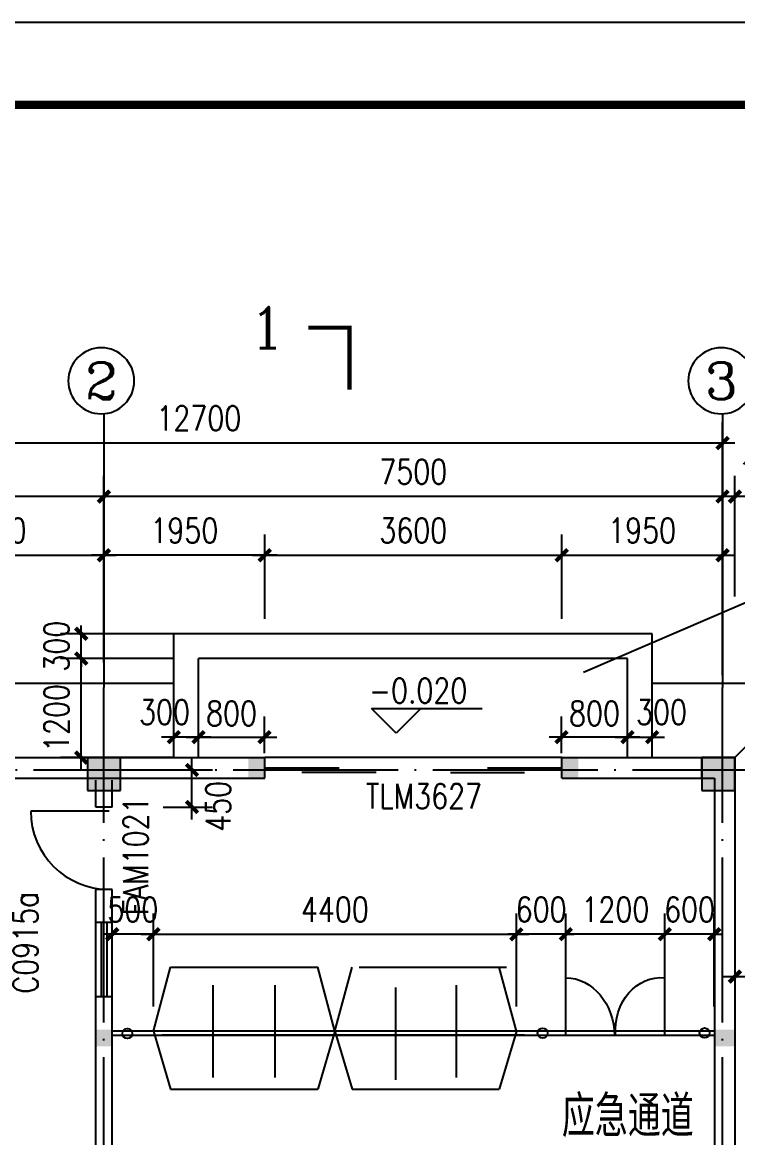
# Model space of a CAD drawing. Extents: x 575917 to 733065, y -270021 to -228021.
# Drawn here: x 679758 to 688432, y -241541 to -228021 of the extents above; entities that cross this region are included whole.
import ezdxf
from ezdxf.enums import TextEntityAlignment as Align

# ---------------------------------------------------------------- set-up
doc = ezdxf.new("R2010")
doc.units = 0
doc.header["$LTSCALE"] = 1000
doc.header["$MEASUREMENT"] = 0
doc.linetypes.add('DOTE', pattern=[2.42, 2, -0.2, 0.02, -0.2])
doc.layers.get('0').update_dxf_attribs({"linetype": 'CONTINUOUS'})
doc.layers.get('DEFPOINTS').update_dxf_attribs({"linetype": 'CONTINUOUS'})
for name, color, linetype in [('APRO', 2, 'CONTINUOUS'), ('AXIS', 3, 'CONTINUOUS'), ('AXIS_TEXT', 3, 'CONTINUOUS'), ('COLUMN', 7, 'CONTINUOUS'), ('DIM', 3, 'CONTINUOUS'), ('DOTE', 1, 'DOTE'), ('LEVL', 3, 'CONTINUOUS'), ('LVTRY', 6, 'CONTINUOUS'), ('PUB_DIM', 3, 'CONTINUOUS'), ('PUB_SYMB', 3, 'CONTINUOUS'), ('PUB_SYMB_TEXT', 7, 'CONTINUOUS'), ('PUB_TEXT', 7, 'CONTINUOUS'), ('PUB_TITLE', 4, 'CONTINUOUS'), ('SOLID_HATCH', 251, 'CONTINUOUS'), ('WALL', 151, 'CONTINUOUS'), ('WINDOW', 2, 'CONTINUOUS'), ('WINDOW_TEXT', 7, 'CONTINUOUS'), ('填充', 7, 'CONTINUOUS'), ('填充层', 8, 'CONTINUOUS')]:
    doc.layers.add(name, color=color, linetype=linetype)
doc.styles.add('-HZTXTSIMPLEX', font='SIMPLEX.shx', dxfattribs={"bigfont": 'HZTXT.shx'})
doc.styles.add('_SIMPLEX', font='SIMPLEX.shx', dxfattribs={"width": 0.8})
doc.styles.add('COMP', font='COMPLEX.shx', dxfattribs={"bigfont": 'hztxt'})
doc.styles.add('COMPLEX', font='COMPLEX.shx')
doc.styles.add('dim_font', font='SIMPLEX.shx', dxfattribs={"width": 0.8})
doc.styles.add('SIMPLEX', font='SIMPLEX.SHX')
doc.dimstyles.new('DIMN', dxfattribs={"dimtxt": 300, "dimasz": 100, "dimexe": 250, "dimexo": 300, "dimgap": 0, "dimtad": 0, "dimdec": 0, "dimzin": 0, "dimdsep": 46, "dimtxsty": 'dim_font', "dimblk": 'ARCHTICK', "dimcen": 0.09, "dimdle": 150, "dimclrt": 7, "dimazin": 0, "dimtfac": 1, "dimtdec": 0, "dimtix": 1, "dimtmove": 2, "dimatfit": 3, "dimldrblk": 'ARCHTICK', "dimfxl": 1, "dimtvp": 1, "dimtolj": 1, "dimtzin": 0, "dimarcsym": 0})

# ---------------------------------------------------------------- blocks, each defined once
blk = doc.blocks.new('A$C1DCF1A03')
at = {"layer": 'WINDOW'}
for p, q in [((900, 0), (0, 0)), ((450, 59), (1350, 59)), ((2250, 56), (3150, 56)), ((3600, 0), (2700, 0))]:
    blk.add_line(p, q, dxfattribs=at)
blk = doc.blocks.new('_FZH')
for p, q in [((-0.5, 0.5), (-0.5, -0.5)), ((0.5, 0.5), (-0.5, 0.5)), ((0.5, -0.5), (0.5, 0.5)), ((-0.5, -0.5), (0.5, -0.5))]:
    blk.add_line(p, q)
at = {"layer": 'SOLID_HATCH'}
blk.add_solid([(0.5, 0.5), (0.5, -0.5), (-0.5, 0.5), (-0.5, -0.5)], dxfattribs=at)
blk = doc.blocks.new('_archtick')
at = {"const_width": 0.5}
blk.add_lwpolyline([(-0.7, -0.7), (0.7, 0.7)], dxfattribs=at)
blk = doc.blocks.new('*D1523')
at = {"layer": 'AXIS', "color": 0, "lineweight": -2, "transparency": 16777216}
for p, q in [((680748, -235783), (680748, -233519)), ((688248, -235783), (688248, -233519)), ((688398, -233769), (680598, -233769))]:
    blk.add_line(p, q, dxfattribs=at)
at = {"layer": 'DEFPOINTS', "color": 0, "transparency": 16777216}
for p in [(680748, -233769), (680748, -236083), (688248, -236083)]:
    blk.add_point(p, dxfattribs=at)
at = {"layer": 'AXIS', "color": 0, "lineweight": -2, "transparency": 16777216, "xscale": 100, "yscale": 100, "zscale": 100, "rotation": 180}
blk.add_blockref('_archtick', (680748, -233769), dxfattribs=at)
at = {"layer": 'AXIS', "color": 0, "lineweight": -2, "transparency": 16777216, "xscale": 100, "yscale": 100, "zscale": 100}
blk.add_blockref('_archtick', (688248, -233769), dxfattribs=at)
at = {"layer": 'AXIS', "color": 7, "transparency": 16777216, "insert": (684498, -233469), "char_height": 300, "attachment_point": 5, "style": 'dim_font'}
blk.add_mtext('\\A1;7500', dxfattribs=at)
blk = doc.blocks.new('*D1524')
at = {"layer": 'AXIS', "color": 0, "lineweight": -2, "transparency": 16777216}
for p, q in [((675548, -235935), (675548, -232871)), ((688248, -235935), (688248, -232871)), ((688398, -233121), (675398, -233121))]:
    blk.add_line(p, q, dxfattribs=at)
at = {"layer": 'DEFPOINTS', "color": 0, "transparency": 16777216}
for p in [(675548, -233121), (675548, -236235), (688248, -236235)]:
    blk.add_point(p, dxfattribs=at)
at = {"layer": 'AXIS', "color": 0, "lineweight": -2, "transparency": 16777216, "xscale": 100, "yscale": 100, "zscale": 100, "rotation": 180}
blk.add_blockref('_archtick', (675548, -233121), dxfattribs=at)
at = {"layer": 'AXIS', "color": 0, "lineweight": -2, "transparency": 16777216, "xscale": 100, "yscale": 100, "zscale": 100}
blk.add_blockref('_archtick', (688248, -233121), dxfattribs=at)
at = {"layer": 'AXIS', "color": 7, "transparency": 16777216, "insert": (681898, -232821), "char_height": 300, "attachment_point": 5, "style": 'dim_font'}
blk.add_mtext('\\A1;12700', dxfattribs=at)
blk = doc.blocks.new('*D1525')
at = {"layer": 'AXIS', "color": 0, "lineweight": -2, "transparency": 16777216}
for p, q in [((675548, -235783), (675548, -233519)), ((680748, -235783), (680748, -233519)), ((680898, -233769), (675398, -233769))]:
    blk.add_line(p, q, dxfattribs=at)
at = {"layer": 'DEFPOINTS', "color": 0, "transparency": 16777216}
for p in [(675548, -233769), (675548, -236083), (680748, -236083)]:
    blk.add_point(p, dxfattribs=at)
at = {"layer": 'AXIS', "color": 0, "lineweight": -2, "transparency": 16777216, "xscale": 100, "yscale": 100, "zscale": 100, "rotation": 180}
blk.add_blockref('_archtick', (675548, -233769), dxfattribs=at)
at = {"layer": 'AXIS', "color": 0, "lineweight": -2, "transparency": 16777216, "xscale": 100, "yscale": 100, "zscale": 100}
blk.add_blockref('_archtick', (680748, -233769), dxfattribs=at)
at = {"layer": 'AXIS', "color": 7, "transparency": 16777216, "insert": (678148, -233469), "char_height": 300, "attachment_point": 5, "style": 'dim_font'}
blk.add_mtext('\\A1;5200', dxfattribs=at)
blk = doc.blocks.new('_section')
at = {"const_width": 0.1}
blk.add_lwpolyline([(1, 0), (0, 0), (0, 1.5)], dxfattribs=at)
at = {"layer": 'PUB_SYMB_TEXT', "style": 'COMP'}
blk.add_attdef('A', text='', height=1, dxfattribs=at).set_placement((2, 0), align=Align.MIDDLE)
blk = doc.blocks.new('*D1529')
at = {"layer": 'AXIS', "color": 0, "lineweight": -2, "transparency": 16777216}
for p, q in [((688248, -234958), (688248, -233519)), ((688398, -234983), (688398, -233519)), ((688548, -233769), (688098, -233769))]:
    blk.add_line(p, q, dxfattribs=at)
at = {"layer": 'DEFPOINTS', "color": 0, "transparency": 16777216}
for p in [(688248, -233769), (688248, -235258), (688398, -235283)]:
    blk.add_point(p, dxfattribs=at)
at = {"layer": 'AXIS', "color": 0, "lineweight": -2, "transparency": 16777216, "xscale": 100, "yscale": 100, "zscale": 100, "rotation": 180}
blk.add_blockref('_archtick', (688248, -233769), dxfattribs=at)
at = {"layer": 'AXIS', "color": 0, "lineweight": -2, "transparency": 16777216, "xscale": 100, "yscale": 100, "zscale": 100}
blk.add_blockref('_archtick', (688398, -233769), dxfattribs=at)
at = {"layer": 'AXIS', "color": 7, "transparency": 16777216, "insert": (688747, -233469), "char_height": 300, "attachment_point": 5, "style": 'dim_font'}
blk.add_mtext('\\A1;150', dxfattribs=at)
blk = doc.blocks.new('_axiso')
blk.add_circle((0, 0), 0.5)
at = {"layer": 'AXIS_TEXT', "style": 'COMPLEX', "width": 1.041667}
blk.add_attdef('A', text='', height=0.56, dxfattribs=at).set_placement((-0.25, -0.28), (0.25, -0.28), align=Align.FIT)
blk = doc.blocks.new('_wblk')
for p, q in [((-0.5, 0.5), (0.5, 0.5)), ((0.5, 0.167), (-0.5, 0.167)), ((0.5, -0.167), (-0.5, -0.167)), ((-0.5, -0.5), (0.5, -0.5))]:
    blk.add_line(p, q)
at = {"layer": 'WINDOW_TEXT', "style": 'SIMPLEX', "flags": 9}
blk.add_attdef('A', text='', height=1, dxfattribs=at).set_placement((0, 1.5), align=Align.MIDDLE)
blk = doc.blocks.new('*D1536')
at = {"layer": 'DEFPOINTS', "color": 0, "transparency": 16777216}
for p in [(681165, -237084), (681815, -237084), (681165, -237533)]:
    blk.add_point(p, dxfattribs=at)
at = {"layer": 'PUB_DIM', "color": 0, "lineweight": -2, "transparency": 16777216}
for p, q in [((681815, -237683), (681815, -236934)), ((681465, -237084), (682065, -237084)), ((681465, -237533), (682065, -237533))]:
    blk.add_line(p, q, dxfattribs=at)
at = {"layer": 'PUB_DIM', "color": 0, "lineweight": -2, "transparency": 16777216, "xscale": 100, "yscale": 100, "zscale": 100}
for p, rotation in [((681815, -237084), 90), ((681815, -237533), 270)]:
    blk.add_blockref('_archtick', p, dxfattribs=dict(at, rotation=rotation))
at = {"layer": 'PUB_DIM', "color": 7, "transparency": 16777216, "insert": (682134, -237525), "char_height": 300, "attachment_point": 5, "rotation": 90, "style": 'dim_font'}
blk.add_mtext('\\A1;450', dxfattribs=at)
blk = doc.blocks.new('*D1540')
at = {"layer": 'DEFPOINTS', "color": 0, "transparency": 16777216}
for p in [(680748, -234481), (678048, -235550), (680748, -235550)]:
    blk.add_point(p, dxfattribs=at)
at = {"layer": 'PUB_DIM', "color": 0, "lineweight": -2, "transparency": 16777216}
for p, q in [((678048, -235250), (678048, -234231)), ((680748, -235250), (680748, -234231)), ((677898, -234481), (680898, -234481))]:
    blk.add_line(p, q, dxfattribs=at)
at = {"layer": 'PUB_DIM', "color": 0, "lineweight": -2, "transparency": 16777216, "xscale": 100, "yscale": 100, "zscale": 100, "rotation": 180}
blk.add_blockref('_archtick', (678048, -234481), dxfattribs=at)
at = {"layer": 'PUB_DIM', "color": 0, "lineweight": -2, "transparency": 16777216, "xscale": 100, "yscale": 100, "zscale": 100}
blk.add_blockref('_archtick', (680748, -234481), dxfattribs=at)
at = {"layer": 'PUB_DIM', "color": 7, "transparency": 16777216, "insert": (679398, -234181), "char_height": 300, "attachment_point": 5, "style": 'dim_font'}
blk.add_mtext('\\A1;2700', dxfattribs=at)
blk = doc.blocks.new('*D1541')
at = {"layer": 'DEFPOINTS', "color": 0, "transparency": 16777216}
for p in [(680748, -234481), (680748, -235550), (682698, -235550)]:
    blk.add_point(p, dxfattribs=at)
at = {"layer": 'PUB_DIM', "color": 0, "lineweight": -2, "transparency": 16777216}
for p, q in [((680748, -235250), (680748, -234231)), ((682698, -235250), (682698, -234231)), ((682848, -234481), (680598, -234481))]:
    blk.add_line(p, q, dxfattribs=at)
at = {"layer": 'PUB_DIM', "color": 0, "lineweight": -2, "transparency": 16777216, "xscale": 100, "yscale": 100, "zscale": 100, "rotation": 180}
blk.add_blockref('_archtick', (680748, -234481), dxfattribs=at)
at = {"layer": 'PUB_DIM', "color": 0, "lineweight": -2, "transparency": 16777216, "xscale": 100, "yscale": 100, "zscale": 100}
blk.add_blockref('_archtick', (682698, -234481), dxfattribs=at)
at = {"layer": 'PUB_DIM', "color": 7, "transparency": 16777216, "insert": (681723, -234181), "char_height": 300, "attachment_point": 5, "style": 'dim_font'}
blk.add_mtext('\\A1;1950', dxfattribs=at)
blk = doc.blocks.new('*D1542')
at = {"layer": 'DEFPOINTS', "color": 0, "transparency": 16777216}
for p in [(686298, -234481), (682698, -235550), (686298, -235550)]:
    blk.add_point(p, dxfattribs=at)
at = {"layer": 'PUB_DIM', "color": 0, "lineweight": -2, "transparency": 16777216}
for p, q in [((682698, -235250), (682698, -234231)), ((686298, -235250), (686298, -234231)), ((682548, -234481), (686448, -234481))]:
    blk.add_line(p, q, dxfattribs=at)
at = {"layer": 'PUB_DIM', "color": 0, "lineweight": -2, "transparency": 16777216, "xscale": 100, "yscale": 100, "zscale": 100, "rotation": 180}
blk.add_blockref('_archtick', (682698, -234481), dxfattribs=at)
at = {"layer": 'PUB_DIM', "color": 0, "lineweight": -2, "transparency": 16777216, "xscale": 100, "yscale": 100, "zscale": 100}
blk.add_blockref('_archtick', (686298, -234481), dxfattribs=at)
at = {"layer": 'PUB_DIM', "color": 7, "transparency": 16777216, "insert": (684498, -234181), "char_height": 300, "attachment_point": 5, "style": 'dim_font'}
blk.add_mtext('\\A1;3600', dxfattribs=at)
blk = doc.blocks.new('*D1543')
at = {"layer": 'DEFPOINTS', "color": 0, "transparency": 16777216}
for p in [(688248, -234481), (686298, -235550), (688248, -235550)]:
    blk.add_point(p, dxfattribs=at)
at = {"layer": 'PUB_DIM', "color": 0, "lineweight": -2, "transparency": 16777216}
for p, q in [((686298, -235250), (686298, -234231)), ((688248, -235250), (688248, -234231)), ((686148, -234481), (688398, -234481))]:
    blk.add_line(p, q, dxfattribs=at)
at = {"layer": 'PUB_DIM', "color": 0, "lineweight": -2, "transparency": 16777216, "xscale": 100, "yscale": 100, "zscale": 100, "rotation": 180}
blk.add_blockref('_archtick', (686298, -234481), dxfattribs=at)
at = {"layer": 'PUB_DIM', "color": 0, "lineweight": -2, "transparency": 16777216, "xscale": 100, "yscale": 100, "zscale": 100}
blk.add_blockref('_archtick', (688248, -234481), dxfattribs=at)
at = {"layer": 'PUB_DIM', "color": 7, "transparency": 16777216, "insert": (687273, -234181), "char_height": 300, "attachment_point": 5, "style": 'dim_font'}
blk.add_mtext('\\A1;1950', dxfattribs=at)
blk = doc.blocks.new('*D1550')
at = {"layer": 'DEFPOINTS', "color": 0, "transparency": 16777216}
for p in [(686295, -236686), (686295, -237180), (687095, -237180)]:
    blk.add_point(p, dxfattribs=at)
at = {"layer": 'PUB_DIM', "color": 0, "lineweight": -2, "transparency": 16777216}
for p, q in [((686295, -236880), (686295, -236436)), ((687095, -236880), (687095, -236436)), ((687245, -236686), (686145, -236686))]:
    blk.add_line(p, q, dxfattribs=at)
at = {"layer": 'PUB_DIM', "color": 0, "lineweight": -2, "transparency": 16777216, "xscale": 100, "yscale": 100, "zscale": 100, "rotation": 180}
blk.add_blockref('_archtick', (686295, -236686), dxfattribs=at)
at = {"layer": 'PUB_DIM', "color": 0, "lineweight": -2, "transparency": 16777216, "xscale": 100, "yscale": 100, "zscale": 100}
blk.add_blockref('_archtick', (687095, -236686), dxfattribs=at)
at = {"layer": 'PUB_DIM', "color": 7, "transparency": 16777216, "insert": (686695, -236398), "char_height": 300, "attachment_point": 5, "style": 'dim_font'}
blk.add_mtext('\\A1;800', dxfattribs=at)
blk = doc.blocks.new('*D1551')
at = {"layer": 'DEFPOINTS', "color": 0, "transparency": 16777216}
for p in [(687395, -236686), (687095, -237180), (687395, -237180)]:
    blk.add_point(p, dxfattribs=at)
at = {"layer": 'PUB_DIM', "color": 0, "lineweight": -2, "transparency": 16777216}
for p, q in [((687095, -236880), (687095, -236436)), ((687395, -236880), (687395, -236436)), ((686945, -236686), (687545, -236686))]:
    blk.add_line(p, q, dxfattribs=at)
at = {"layer": 'PUB_DIM', "color": 0, "lineweight": -2, "transparency": 16777216, "xscale": 100, "yscale": 100, "zscale": 100, "rotation": 180}
blk.add_blockref('_archtick', (687095, -236686), dxfattribs=at)
at = {"layer": 'PUB_DIM', "color": 0, "lineweight": -2, "transparency": 16777216, "xscale": 100, "yscale": 100, "zscale": 100}
blk.add_blockref('_archtick', (687395, -236686), dxfattribs=at)
at = {"layer": 'PUB_DIM', "color": 7, "transparency": 16777216, "insert": (687508, -236383), "char_height": 300, "attachment_point": 5, "style": 'dim_font'}
blk.add_mtext('\\A1;300', dxfattribs=at)
blk = doc.blocks.new('*D1552')
at = {"layer": 'DEFPOINTS', "color": 0, "transparency": 16777216}
for p in [(682695, -236686), (681895, -237180), (682695, -237180)]:
    blk.add_point(p, dxfattribs=at)
at = {"layer": 'PUB_DIM', "color": 0, "lineweight": -2, "transparency": 16777216}
for p, q in [((681895, -236880), (681895, -236436)), ((682695, -236880), (682695, -236436)), ((681745, -236686), (682845, -236686))]:
    blk.add_line(p, q, dxfattribs=at)
at = {"layer": 'PUB_DIM', "color": 0, "lineweight": -2, "transparency": 16777216, "xscale": 100, "yscale": 100, "zscale": 100, "rotation": 180}
blk.add_blockref('_archtick', (681895, -236686), dxfattribs=at)
at = {"layer": 'PUB_DIM', "color": 0, "lineweight": -2, "transparency": 16777216, "xscale": 100, "yscale": 100, "zscale": 100}
blk.add_blockref('_archtick', (682695, -236686), dxfattribs=at)
at = {"layer": 'PUB_DIM', "color": 7, "transparency": 16777216, "insert": (682295, -236398), "char_height": 300, "attachment_point": 5, "style": 'dim_font'}
blk.add_mtext('\\A1;800', dxfattribs=at)
blk = doc.blocks.new('*D1553')
at = {"layer": 'DEFPOINTS', "color": 0, "transparency": 16777216}
for p in [(681595, -236686), (681595, -237180), (681895, -237180)]:
    blk.add_point(p, dxfattribs=at)
at = {"layer": 'PUB_DIM', "color": 0, "lineweight": -2, "transparency": 16777216}
for p, q in [((681595, -236880), (681595, -236436)), ((681895, -236880), (681895, -236436)), ((682045, -236686), (681445, -236686))]:
    blk.add_line(p, q, dxfattribs=at)
at = {"layer": 'PUB_DIM', "color": 0, "lineweight": -2, "transparency": 16777216, "xscale": 100, "yscale": 100, "zscale": 100, "rotation": 180}
blk.add_blockref('_archtick', (681595, -236686), dxfattribs=at)
at = {"layer": 'PUB_DIM', "color": 0, "lineweight": -2, "transparency": 16777216, "xscale": 100, "yscale": 100, "zscale": 100}
blk.add_blockref('_archtick', (681895, -236686), dxfattribs=at)
at = {"layer": 'PUB_DIM', "color": 7, "transparency": 16777216, "insert": (681483, -236383), "char_height": 300, "attachment_point": 5, "style": 'dim_font'}
blk.add_mtext('\\A1;300', dxfattribs=at)
blk = doc.blocks.new('*D1591')
at = {"layer": 'DEFPOINTS', "color": 0, "transparency": 16777216}
for p in [(688398, -238930), (689298, -238930), (689298, -239589)]:
    blk.add_point(p, dxfattribs=at)
at = {"layer": 'PUB_DIM', "color": 0, "lineweight": -2, "transparency": 16777216}
for p, q in [((688398, -239230), (688398, -239839)), ((689298, -239230), (689298, -239839)), ((688248, -239589), (689448, -239589))]:
    blk.add_line(p, q, dxfattribs=at)
at = {"layer": 'PUB_DIM', "color": 0, "lineweight": -2, "transparency": 16777216, "xscale": 100, "yscale": 100, "zscale": 100, "rotation": 180}
blk.add_blockref('_archtick', (688398, -239589), dxfattribs=at)
at = {"layer": 'PUB_DIM', "color": 0, "lineweight": -2, "transparency": 16777216, "xscale": 100, "yscale": 100, "zscale": 100}
blk.add_blockref('_archtick', (689298, -239589), dxfattribs=at)
at = {"layer": 'PUB_DIM', "color": 7, "transparency": 16777216, "insert": (688848, -239289), "char_height": 300, "attachment_point": 5, "style": 'dim_font'}
blk.add_mtext('\\A1;900', dxfattribs=at)
blk = doc.blocks.new('*D1592')
at = {"layer": 'DEFPOINTS', "color": 0, "transparency": 16777216}
for p in [(680473, -235733), (681895, -235733), (681895, -236933)]:
    blk.add_point(p, dxfattribs=at)
at = {"layer": 'PUB_DIM', "color": 0, "lineweight": -2, "transparency": 16777216}
for p, q in [((680473, -237083), (680473, -235583)), ((681595, -235733), (680223, -235733)), ((681595, -236933), (680223, -236933))]:
    blk.add_line(p, q, dxfattribs=at)
at = {"layer": 'PUB_DIM', "color": 0, "lineweight": -2, "transparency": 16777216, "xscale": 100, "yscale": 100, "zscale": 100}
for p, rotation in [((680473, -235733), 90), ((680473, -236933), 270)]:
    blk.add_blockref('_archtick', p, dxfattribs=dict(at, rotation=rotation))
at = {"layer": 'PUB_DIM', "color": 7, "transparency": 16777216, "insert": (680173, -236454), "char_height": 300, "attachment_point": 5, "rotation": 90, "style": 'dim_font'}
blk.add_mtext('\\A1;1200', dxfattribs=at)
blk = doc.blocks.new('*D1593')
at = {"layer": 'DEFPOINTS', "color": 0, "transparency": 16777216}
for p in [(680473, -235433), (681895, -235433), (681895, -235733)]:
    blk.add_point(p, dxfattribs=at)
at = {"layer": 'PUB_DIM', "color": 0, "lineweight": -2, "transparency": 16777216}
for p, q in [((680473, -235433), (680473, -235333)), ((681595, -235433), (680223, -235433)), ((680473, -235733), (680473, -235433)), ((681595, -235733), (680223, -235733)), ((680473, -235733), (680473, -235833))]:
    blk.add_line(p, q, dxfattribs=at)
at = {"layer": 'PUB_DIM', "color": 0, "lineweight": -2, "transparency": 16777216, "xscale": 100, "yscale": 100, "zscale": 100}
for p, rotation in [((680473, -235433), 270), ((680473, -235733), 90)]:
    blk.add_blockref('_archtick', p, dxfattribs=dict(at, rotation=rotation))
at = {"layer": 'PUB_DIM', "color": 7, "transparency": 16777216, "insert": (680173, -235583), "char_height": 300, "attachment_point": 5, "rotation": 90, "style": 'dim_font'}
blk.add_mtext('\\A1;300', dxfattribs=at)
blk = doc.blocks.new('*D1634')
at = {"layer": 'DEFPOINTS', "color": 0, "transparency": 16777216}
for p in [(687548, -239075), (687548, -240252), (688148, -240252)]:
    blk.add_point(p, dxfattribs=at)
at = {"layer": 'PUB_DIM', "color": 0, "lineweight": -2, "transparency": 16777216}
for p, q in [((687548, -239952), (687548, -238825)), ((688148, -239952), (688148, -238825)), ((687548, -239075), (687448, -239075)), ((688148, -239075), (687548, -239075)), ((688148, -239075), (688248, -239075))]:
    blk.add_line(p, q, dxfattribs=at)
at = {"layer": 'PUB_DIM', "color": 0, "lineweight": -2, "transparency": 16777216, "xscale": 100, "yscale": 100, "zscale": 100}
blk.add_blockref('_archtick', (687548, -239075), dxfattribs=at)
at = {"layer": 'PUB_DIM', "color": 0, "lineweight": -2, "transparency": 16777216, "xscale": 100, "yscale": 100, "zscale": 100, "rotation": 180}
blk.add_blockref('_archtick', (688148, -239075), dxfattribs=at)
at = {"layer": 'PUB_DIM', "color": 7, "transparency": 16777216, "insert": (687848, -238775), "char_height": 300, "attachment_point": 5, "style": 'dim_font'}
blk.add_mtext('\\A1;600', dxfattribs=at)
blk = doc.blocks.new('*D1635')
at = {"layer": 'DEFPOINTS', "color": 0, "transparency": 16777216}
for p in [(686348, -239075), (686348, -240252), (687548, -240252)]:
    blk.add_point(p, dxfattribs=at)
at = {"layer": 'PUB_DIM', "color": 0, "lineweight": -2, "transparency": 16777216}
for p, q in [((686348, -239952), (686348, -238825)), ((687548, -239952), (687548, -238825)), ((687698, -239075), (686198, -239075))]:
    blk.add_line(p, q, dxfattribs=at)
at = {"layer": 'PUB_DIM', "color": 0, "lineweight": -2, "transparency": 16777216, "xscale": 100, "yscale": 100, "zscale": 100, "rotation": 180}
blk.add_blockref('_archtick', (686348, -239075), dxfattribs=at)
at = {"layer": 'PUB_DIM', "color": 0, "lineweight": -2, "transparency": 16777216, "xscale": 100, "yscale": 100, "zscale": 100}
blk.add_blockref('_archtick', (687548, -239075), dxfattribs=at)
at = {"layer": 'PUB_DIM', "color": 7, "transparency": 16777216, "insert": (686948, -238775), "char_height": 300, "attachment_point": 5, "style": 'dim_font'}
blk.add_mtext('\\A1;1200', dxfattribs=at)
blk = doc.blocks.new('*D1636')
at = {"layer": 'DEFPOINTS', "color": 0, "transparency": 16777216}
for p in [(685748, -239075), (685748, -240252), (686348, -240252)]:
    blk.add_point(p, dxfattribs=at)
at = {"layer": 'PUB_DIM', "color": 0, "lineweight": -2, "transparency": 16777216}
for p, q in [((685748, -239952), (685748, -238825)), ((686348, -239952), (686348, -238825)), ((685748, -239075), (685648, -239075)), ((686348, -239075), (685748, -239075)), ((686348, -239075), (686448, -239075))]:
    blk.add_line(p, q, dxfattribs=at)
at = {"layer": 'PUB_DIM', "color": 0, "lineweight": -2, "transparency": 16777216, "xscale": 100, "yscale": 100, "zscale": 100}
blk.add_blockref('_archtick', (685748, -239075), dxfattribs=at)
at = {"layer": 'PUB_DIM', "color": 0, "lineweight": -2, "transparency": 16777216, "xscale": 100, "yscale": 100, "zscale": 100, "rotation": 180}
blk.add_blockref('_archtick', (686348, -239075), dxfattribs=at)
at = {"layer": 'PUB_DIM', "color": 7, "transparency": 16777216, "insert": (686048, -238775), "char_height": 300, "attachment_point": 5, "style": 'dim_font'}
blk.add_mtext('\\A1;600', dxfattribs=at)
blk = doc.blocks.new('*D1637')
at = {"layer": 'DEFPOINTS', "color": 0, "transparency": 16777216}
for p in [(685748, -239075), (681348, -240252), (685748, -240252)]:
    blk.add_point(p, dxfattribs=at)
at = {"layer": 'PUB_DIM', "color": 0, "lineweight": -2, "transparency": 16777216}
for p, q in [((681348, -239952), (681348, -238825)), ((685748, -239952), (685748, -238825)), ((681198, -239075), (685898, -239075))]:
    blk.add_line(p, q, dxfattribs=at)
at = {"layer": 'PUB_DIM', "color": 0, "lineweight": -2, "transparency": 16777216, "xscale": 100, "yscale": 100, "zscale": 100, "rotation": 180}
blk.add_blockref('_archtick', (681348, -239075), dxfattribs=at)
at = {"layer": 'PUB_DIM', "color": 0, "lineweight": -2, "transparency": 16777216, "xscale": 100, "yscale": 100, "zscale": 100}
blk.add_blockref('_archtick', (685748, -239075), dxfattribs=at)
at = {"layer": 'PUB_DIM', "color": 7, "transparency": 16777216, "insert": (683548, -238775), "char_height": 300, "attachment_point": 5, "style": 'dim_font'}
blk.add_mtext('\\A1;4400', dxfattribs=at)
blk = doc.blocks.new('*D1638')
at = {"layer": 'DEFPOINTS', "color": 0, "transparency": 16777216}
for p in [(680848, -239075), (680848, -240234), (681348, -240252)]:
    blk.add_point(p, dxfattribs=at)
at = {"layer": 'PUB_DIM', "color": 0, "lineweight": -2, "transparency": 16777216}
for p, q in [((680848, -239934), (680848, -238825)), ((681348, -239952), (681348, -238825)), ((680848, -239075), (680748, -239075)), ((681348, -239075), (680848, -239075)), ((681348, -239075), (681448, -239075))]:
    blk.add_line(p, q, dxfattribs=at)
at = {"layer": 'PUB_DIM', "color": 0, "lineweight": -2, "transparency": 16777216, "xscale": 100, "yscale": 100, "zscale": 100}
blk.add_blockref('_archtick', (680848, -239075), dxfattribs=at)
at = {"layer": 'PUB_DIM', "color": 0, "lineweight": -2, "transparency": 16777216, "xscale": 100, "yscale": 100, "zscale": 100, "rotation": 180}
blk.add_blockref('_archtick', (681348, -239075), dxfattribs=at)
at = {"layer": 'PUB_DIM', "color": 7, "transparency": 16777216, "insert": (681098, -238775), "char_height": 300, "attachment_point": 5, "style": 'dim_font'}
blk.add_mtext('\\A1;500', dxfattribs=at)
blk = doc.blocks.new('_dblk')
blk.add_line((-0.45, 0), (-0.45, -0.95))
blk.add_arc((-0.45, 0), 0.95, 270, 0)
at = {"layer": 'WINDOW_TEXT', "style": 'SIMPLEX', "flags": 9}
blk.add_attdef('A', text='', height=1, dxfattribs=at).set_placement((0, 1.5), align=Align.MIDDLE)

msp = doc.modelspace()

# ---------------------------------------------------------------- linework, layer by layer
at = {"color": 5}
for p, q in [((681348.2, -240251.7), (681556.7, -239473.4)), ((683548.2, -240251.7), (683339.7, -239473.4)), ((683548.2, -240251.7), (683756.7, -239473.4)), ((685748.2, -240251.7), (685539.7, -239473.4)), ((682073.3, -240810.9), (682073.3, -239692.5)), ((682823.1, -240810.9), (682823.1, -239692.5)), ((685023.1, -240810.9), (685023.1, -239692.5)), ((684286.5, -240838), (684286.5, -239719.7)), ((681348.2, -240251.7), (681556.7, -240953.4)), ((683548.2, -240251.7), (683339.7, -240953.4)), ((683548.2, -240251.7), (683756.7, -240953.4)), ((685748.2, -240251.7), (685539.7, -240953.4))]:
    msp.add_line(p, q, dxfattribs=at)
for p, q in [((686348.2, -240306.5), (686348.2, -239601.5)), ((687548.4, -240306.5), (687548.4, -239601.5)), ((688148.4, -240251.7), (680835.3, -240251.7)), ((688148.4, -240301.7), (680835.3, -240301.7))]:
    msp.add_line(p, q)
for points in [[(681556.7, -239473.4), (683339.7, -239473.4)], [(683843.8, -239473.4), (685626.7, -239473.4)], [(681448.4, -240296.1), (683648.4, -240296.1)], [(683648.4, -240296.1), (685848.4, -240296.1)], [(681556.7, -240953.4), (683339.7, -240953.4)], [(683756.7, -240953.4), (685539.7, -240953.4)]]:
    msp.add_lwpolyline(points, dxfattribs=at)
for centre in [(681031.7, -240278.3), (686066.3, -240273.7), (688030.5, -240271.1)]:
    msp.add_circle(centre, 60)
at = {"extrusion": (0, 0, -1)}
for centre, major_axis, ratio, start_param, end_param in [((686348.2, -240306.5), (-20.8, 704.8), 0.8373491, 0.035215, 1.5954927), ((687548.4, -240306.5), (-146.5, 696.2), 0.8347369, -1.3901123, 0.2470105)]:
    msp.add_ellipse(centre, major_axis=major_axis, ratio=ratio, start_param=start_param, end_param=end_param, dxfattribs=at)
at = {"layer": 'APRO'}
for p, q in [((675498.4, -236033.4), (681595.3, -236033.4)), ((687395.3, -236033.4), (689298.4, -236033.4)), ((689298.4, -236033.4), (688398.4, -236933.4))]:
    msp.add_line(p, q, dxfattribs=at)
at = {"layer": 'AXIS'}
for p, q in [((680748.4, -232766.9), (680748.4, -236083.4)), ((688248.4, -232766.9), (688248.4, -236083.4))]:
    msp.add_line(p, q, dxfattribs=at)
at = {"layer": 'DIM'}
for points in [[(682698.4, -236933.4), (682498.4, -236933.4), (682698.4, -237183.4), (682498.4, -237183.4)], [(686498.4, -236933.4), (686298.4, -236933.4), (686498.4, -237183.4), (686298.4, -237183.4)], [(680848.4, -240233.7), (680648.4, -240233.7), (680848.4, -240433.7), (680648.4, -240433.7)], [(688398.4, -240233.7), (688148.4, -240233.7), (688398.4, -240433.7), (688148.4, -240433.7)]]:
    msp.add_solid(points, dxfattribs=at)
at = {"layer": 'DOTE', "linetype": 'DOTE'}
for p, q in [((680748.4, -244983.4), (680748.4, -236083.4)), ((688248.4, -244983.4), (688248.4, -236083.4)), ((675055, -237083.7), (688734.7, -237083.7))]:
    msp.add_line(p, q, dxfattribs=at)
at = {"layer": 'LEVL'}
for p, q in [((683990.1, -236337.2), (684590.1, -236337.2)), ((684290.1, -236637.2), (683990.1, -236337.2)), ((684590.1, -236337.2), (684290.1, -236637.2)), ((684290.1, -236337.2), (685334.5, -236337.2))]:
    msp.add_line(p, q, dxfattribs=at)
at = {"layer": 'LVTRY', "color": 3}
msp.add_line((680648.4, -238496.4), (680648.4, -238496.4), dxfattribs=at)
at = {"layer": 'PUB_SYMB'}
msp.add_line((686298.4, -236933.4), (682698.4, -236933.4), dxfattribs=at)
at = {"layer": 'PUB_SYMB', "ltscale": 0.001}
msp.add_lwpolyline([(686561.7, -235900.2), (689222.9, -234755.8)], dxfattribs=at)
at = {"layer": 'PUB_TITLE'}
msp.add_lwpolyline([(658765.4, -270021.2), (658765.4, -228021.2), (733065.4, -228021.2), (733065.4, -270021.2)], close=True, dxfattribs=at)
msp.add_lwpolyline([(658765.4, -270021.2), (658765.4, -228021.2), (733065.4, -228021.2), (733065.4, -270021.2)], close=True, dxfattribs=at)
at = {"layer": 'PUB_TITLE', "const_width": 100}
msp.add_lwpolyline([(661265.4, -269021.2), (732065.4, -269021.2), (732065.4, -229021.2), (661265.4, -229021.2)], close=True, dxfattribs=at)
msp.add_lwpolyline([(661265.4, -269021.2), (732065.4, -269021.2), (732065.4, -229021.2), (661265.4, -229021.2)], close=True, dxfattribs=at)
at = {"layer": 'WALL'}
for p, q in [((678248.4, -236933.4), (682698.4, -236933.4)), ((682698.4, -237183.4), (682698.4, -236933.4)), ((686298.4, -237183.4), (686298.4, -236933.4)), ((686298.4, -236933.4), (687998.4, -236933.4)), ((687998.4, -236933.4), (688398.4, -236933.4)), ((687998.4, -237183.4), (687998.4, -236933.4)), ((688398.4, -236933.4), (688398.4, -244108.4)), ((678248.4, -237183.4), (680623.4, -237183.4)), ((680248.4, -237183.4), (682698.4, -237183.4)), ((680648.4, -237533.4), (680648.4, -237208.4)), ((680848.4, -237533.4), (680848.4, -237208.4)), ((686298.4, -237183.4), (687998.4, -237183.4)), ((687998.4, -237183.4), (688148.4, -237183.4)), ((688148.4, -237183.4), (688148.4, -243883.4)), ((680848.4, -237533.4), (680648.4, -237533.4)), ((680848.4, -238533.6), (680648.4, -238533.6)), ((680648.4, -238933.6), (680648.4, -238533.6)), ((680848.4, -238623.4), (680848.4, -238533.6)), ((680848.4, -238933.6), (680848.4, -238533.6)), ((680848.4, -238933.6), (680648.4, -238933.6)), ((680648.4, -242433.4), (680648.4, -239833.6)), ((680848.4, -239833.6), (680648.4, -239833.6)), ((680848.4, -242433.4), (680848.4, -239833.6)), ((680648.4, -242433.4), (680648.4, -240012.3))]:
    msp.add_line(p, q, dxfattribs=at)
at = {"layer": '填充'}
for p, q in [((687395.3, -235433.4), (681595.3, -235433.4)), ((681595.3, -236933.4), (681595.3, -235433.4)), ((687395.3, -236933.4), (687395.3, -235433.4)), ((687095.3, -235733.4), (681895.3, -235733.4)), ((681895.3, -236933.4), (681895.3, -235733.4)), ((687095.3, -236933.4), (687095.3, -235733.4))]:
    msp.add_line(p, q, dxfattribs=at)
at = {"layer": '填充层'}
for p, q in [((687548.4, -240251.7), (687548.4, -239376.6)), ((688148.4, -240251.7), (687548.4, -240251.7)), ((688148.4, -240251.7), (687548.4, -240251.7))]:
    msp.add_line(p, q, dxfattribs=at)

# ---------------------------------------------------------------- block references
at = {"layer": 'AXIS'}
ref = msp.add_blockref('_axiso', (680715.9, -232366.9), dxfattribs=dict(at, xscale=-800, yscale=800, zscale=800))
ref.add_attrib('A', '2', dxfattribs={"layer": 'AXIS_TEXT', "height": 448, "style": 'COMPLEX', "width": 1.339286}).set_placement((680515.9, -232590.9), (680915.9, -232590.9), align=Align.FIT)
ref = msp.add_blockref('_axiso', (688232.2, -232366.9), dxfattribs=dict(at, xscale=-800, yscale=800, zscale=800))
ref.add_attrib('A', '3', dxfattribs={"layer": 'AXIS_TEXT', "height": 448, "style": 'COMPLEX', "width": 1.339286}).set_placement((688032.2, -232590.9), (688432.2, -232590.9), align=Align.FIT)
at = {"layer": 'COLUMN', "xscale": 400, "yscale": 400, "zscale": 400}
for p in [(680748.4, -237133.4), (688198.4, -237133.4)]:
    msp.add_blockref('_FZH', p, dxfattribs=at)
at = {"layer": 'PUB_SYMB'}
ref = msp.add_blockref('_section', (683724.9, -231723), dxfattribs=dict(at, xscale=500, yscale=500, zscale=500, rotation=180))
ref.add_attrib('A', '1', dxfattribs={"layer": 'PUB_SYMB_TEXT', "height": 500, "style": 'COMP'}).set_placement((682724.9, -231723), align=Align.MIDDLE)
at = {"layer": 'PUB_SYMB', "rotation": 180}
msp.add_blockref('A$C1DCF1A03', (686298.4, -237058.4), dxfattribs=at)
at = {"layer": 'WINDOW'}
ref = msp.add_blockref('_dblk', (680809.8, -238031.9), dxfattribs=dict(at, xscale=-1000, yscale=-1000, zscale=2100, rotation=90))
ref.add_attrib('A', 'FAM1021', dxfattribs={"layer": 'WINDOW_TEXT', "height": 300, "rotation": 90, "style": '_SIMPLEX', "width": 0.8, "flags": 8}).set_placement((681132.8, -238125.5), align=Align.MIDDLE)
ref = msp.add_blockref('_wblk', (680748.4, -239383.6), dxfattribs=dict(at, xscale=-900, yscale=199.9999999999999, zscale=1500, rotation=270))
ref.add_attrib('A', 'C0915a', dxfattribs={"layer": 'WINDOW_TEXT', "height": 300, "rotation": 90, "style": '_SIMPLEX', "width": 0.8, "flags": 8}).set_placement((679798.2, -239177.3), align=Align.MIDDLE)

# ---------------------------------------------------------------- texts
at = {"layer": 'LEVL', "color": 7, "style": 'dim_font', "width": 0.8}
msp.add_text('TLM3627', height=300, dxfattribs=at).set_placement((683923, -237551.6))
at = {"layer": 'LEVL', "color": 7, "insert": (684557.4, -236123), "char_height": 300, "attachment_point": 5, "style": 'dim_font'}
msp.add_mtext('-0.020', dxfattribs=at)
at = {"layer": 'PUB_TEXT', "style": '-HZTXTSIMPLEX', "width": 0.8}
msp.add_text('应急通道', height=500, dxfattribs=at).set_placement((686299.4, -241531.5))

# ---------------------------------------------------------------- dimensions: what is measured, and where the dimension line sits
at = {"layer": 'AXIS'}
for base, p1, p2, picture, middle in [((675548.4, -233120.7), (688248.4, -236235.2), (675548.4, -236235.2), '*D1524', (681898.4, -232820.7)), ((675548.4, -233768.9), (680748.4, -236083.4), (675548.4, -236083.4), '*D1525', (678148.4, -233468.9)), ((680748.4, -233768.9), (688248.4, -236083.4), (680748.4, -236083.4), '*D1523', (684498.4, -233468.9))]:
    dim = msp.add_linear_dim(base=base, p1=p1, p2=p2, angle=180, dimstyle='DIMN', dxfattribs=at)
    dim.commit()
    dim.dimension.update_dxf_attribs({"geometry": picture, "text_midpoint": middle})
dim = msp.add_linear_dim(base=(688248.4, -233768.9), p1=(688398.4, -235283.4), p2=(688248.4, -235258.4), angle=180, dimstyle='DIMN', dxfattribs=at)
dim.commit()
dim.dimension.update_dxf_attribs({"geometry": '*D1529', "text_midpoint": (688747.2, -233468.9), "dimtype": 160})
at = {"layer": 'PUB_DIM'}
for base, p1, p2, picture, middle in [((680748.4, -234481.4), (678048.4, -235549.6), (680748.4, -235549.6), '*D1540', (679398.4, -234181.4)), ((686298.4, -234481.4), (682698.4, -235549.6), (686298.4, -235549.6), '*D1542', (684498.4, -234181.4)), ((688248.4, -234481.4), (686298.4, -235549.6), (688248.4, -235549.6), '*D1543', (687273.4, -234181.4)), ((680848.4, -239074.9), (681348.2, -240251.7), (680848.4, -240233.7), '*D1638', (681098.3, -238774.9)), ((685748.2, -239074.9), (681348.2, -240251.7), (685748.2, -240251.7), '*D1637', (683548.2, -238774.9)), ((685748.2, -239074.9), (686348.2, -240251.7), (685748.2, -240251.7), '*D1636', (686048.2, -238774.9)), ((686348.2, -239074.9), (687548.4, -240251.7), (686348.2, -240251.7), '*D1635', (686948.3, -238774.9)), ((689298.4, -239588.9), (688398.4, -238930.4), (689298.4, -238930.4), '*D1591', (688848.4, -239288.9))]:
    dim = msp.add_linear_dim(base=base, p1=p1, p2=p2, dimstyle='DIMN', dxfattribs=at)
    dim.commit()
    dim.dimension.update_dxf_attribs({"geometry": picture, "text_midpoint": middle})
for base, p1, p2, angle, picture, middle in [((680748.4, -234481.4), (682698.4, -235549.6), (680748.4, -235549.6), 180, '*D1541', (681723.4, -234181.4)), ((680473.1, -235433.4), (681895.3, -235733.4), (681895.3, -235433.4), 90, '*D1593', (680173.1, -235583.4))]:
    dim = msp.add_linear_dim(base=base, p1=p1, p2=p2, angle=angle, dimstyle='DIMN', dxfattribs=at)
    dim.commit()
    dim.dimension.update_dxf_attribs({"geometry": picture, "text_midpoint": middle})
for base, p1, p2, angle, picture, middle in [((680473.1, -235733.4), (681895.3, -236933.4), (681895.3, -235733.4), 90, '*D1592', (680173.1, -236453.7)), ((681595.3, -236685.6), (681895.3, -237180.2), (681595.3, -237180.2), 180, '*D1553', (681482.6, -236383.4)), ((686295.3, -236685.6), (687095.3, -237180.2), (686295.3, -237180.2), 180, '*D1550', (686695.3, -236397.9)), ((681814.9, -237083.7), (681165.4, -237533.4), (681165.4, -237083.7), 90, '*D1536', (682133.9, -237524.8))]:
    dim = msp.add_linear_dim(base=base, p1=p1, p2=p2, angle=angle, dimstyle='DIMN', dxfattribs=at)
    dim.commit()
    dim.dimension.update_dxf_attribs({"geometry": picture, "text_midpoint": middle, "dimtype": 160})
for base, p1, p2, picture, middle in [((687395.3, -236685.6), (687095.3, -237180.2), (687395.3, -237180.2), '*D1551', (687507.9, -236383.4)), ((682695.3, -236685.6), (681895.3, -237180.2), (682695.3, -237180.2), '*D1552', (682295.3, -236397.9))]:
    dim = msp.add_linear_dim(base=base, p1=p1, p2=p2, dimstyle='DIMN', dxfattribs=at)
    dim.commit()
    dim.dimension.update_dxf_attribs({"geometry": picture, "text_midpoint": middle, "dimtype": 160})
dim = msp.add_linear_dim(base=(687548.4, -239074.9), p1=(688148.4, -240251.7), p2=(687548.4, -240251.7), text='600', dimstyle='DIMN', dxfattribs=at)
dim.commit()
dim.dimension.update_dxf_attribs({"geometry": '*D1634', "text_midpoint": (687848.4, -238774.9)})

doc.saveas('drawing.dxf')
